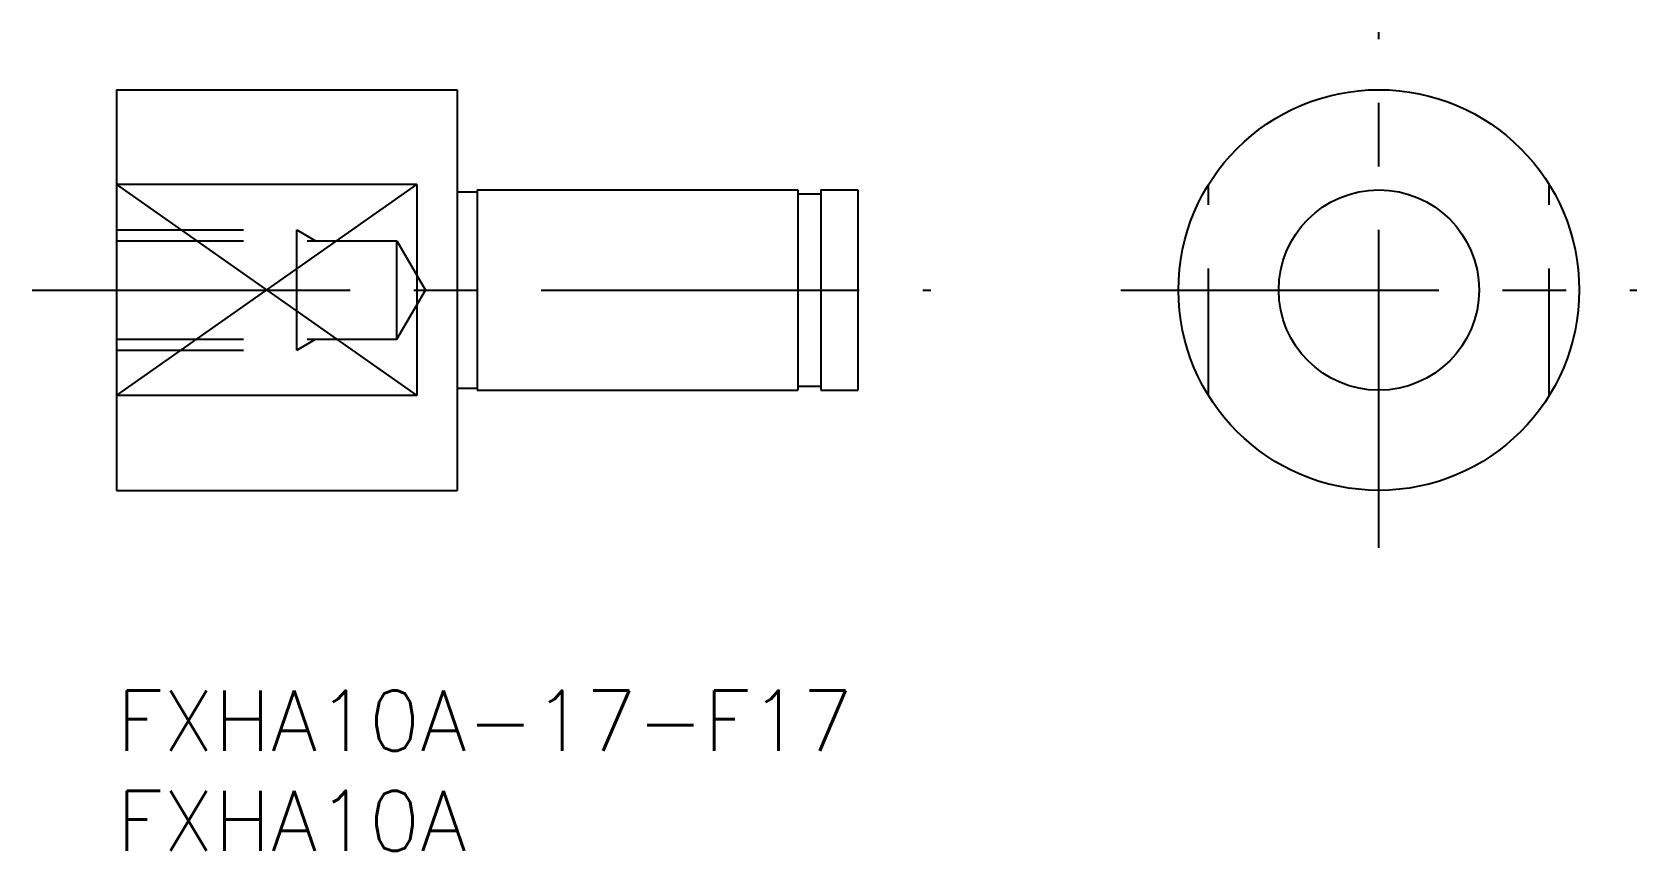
# Model space of a CAD drawing. Extents: x -4.2 to 75.9, y -8 to 32.9.
import ezdxf

# ---------------------------------------------------------------- set-up
doc = ezdxf.new("R2010")
doc.units = 0
doc.header["$LTSCALE"] = 0.5
doc.linetypes.add('CENTER', pattern=[50.8, 31.75, -6.35, 6.35, -6.35])
doc.linetypes.add('DASHED', pattern=[19.05, 12.7, -6.35])
for name, color, linetype in [('MSM_CENTER', 1, 'CENTER'), ('MSM_CONTINUOUS', 7, 'CONTINUOUS'), ('MSM_DASHED', 4, 'DASHED'), ('MSM_NARROW', 5, 'CONTINUOUS'), ('MSM_PART_NUMBER', 7, 'CONTINUOUS')]:
    doc.layers.add(name, color=color, linetype=linetype)
doc.styles.get("Standard").update_dxf_attribs({"font": 'txt.shx', "height": 3, "bigfont": 'bigfont.shx'})

# ---------------------------------------------------------------- blocks, each defined once
blk = doc.blocks.new('*U3')
at = {"layer": 'MSM_PART_NUMBER'}
blk.add_text('FXHA10A-17-F17', height=3, dxfattribs=at).set_placement((0, -3))
blk = doc.blocks.new('*U4')
at = {"layer": 'MSM_PART_NUMBER'}
blk.add_text('FXHA10A', height=3, dxfattribs=at).set_placement((0, -8))

msp = doc.modelspace()

# ---------------------------------------------------------------- linework, layer by layer
at = {"layer": 'MSM_CENTER'}
for p, q in [((63.002, 7.123), (63.002, 32.877)), ((-4.206, 20), (40.637, 20)), ((50.125, 20), (75.879, 20))]:
    msp.add_line(p, q, dxfattribs=at)
at = {"layer": 'MSM_CONTINUOUS'}
for p, q in [((0, 30), (0, 10)), ((0, 30), (17, 30)), ((17, 30), (17, 10)), ((15, 25.268), (0, 25.268)), ((15, 25.268), (15, 14.732)), ((17, 24.9), (18, 24.9)), ((18, 25), (34, 25)), ((18, 25), (18, 15)), ((34, 25), (34, 15)), ((35.15, 25), (35.15, 15)), ((35.15, 25), (37, 25)), ((37, 25), (37, 15)), ((34, 24.8), (35.15, 24.8)), ((15, 14.732), (0, 14.732)), ((17, 15.1), (18, 15.1)), ((18, 15), (34, 15)), ((34, 15.2), (35.15, 15.2)), ((35.15, 15), (37, 15)), ((0, 10), (17, 10))]:
    msp.add_line(p, q, dxfattribs=at)
for radius in [10, 5]:
    msp.add_circle((63.002, 20), radius, dxfattribs=at)
at = {"layer": 'MSM_DASHED'}
for p, q in [((54.502, 14.732), (54.502, 25.268)), ((71.502, 14.732), (71.502, 25.268)), ((0, 23), (9, 23)), ((0, 22.458), (14, 22.458)), ((9, 17), (9, 23)), ((9, 23), (9.938, 22.458)), ((14, 22.458), (15.419, 20)), ((14, 17.542), (14, 22.458)), ((14, 17.542), (15.419, 20)), ((0, 17.542), (14, 17.542)), ((0, 17), (9, 17)), ((9, 17), (9.938, 17.542))]:
    msp.add_line(p, q, dxfattribs=at)
at = {"layer": 'MSM_NARROW'}
for p, q in [((0, 25.268), (15, 14.732)), ((0, 14.732), (15, 25.268))]:
    msp.add_line(p, q, dxfattribs=at)

# ---------------------------------------------------------------- block references
at = {"layer": 'MSM_CONTINUOUS'}
for name in ['*U3', '*U4']:
    msp.add_blockref(name, (0, 0), dxfattribs=at)

doc.saveas('drawing.dxf')
